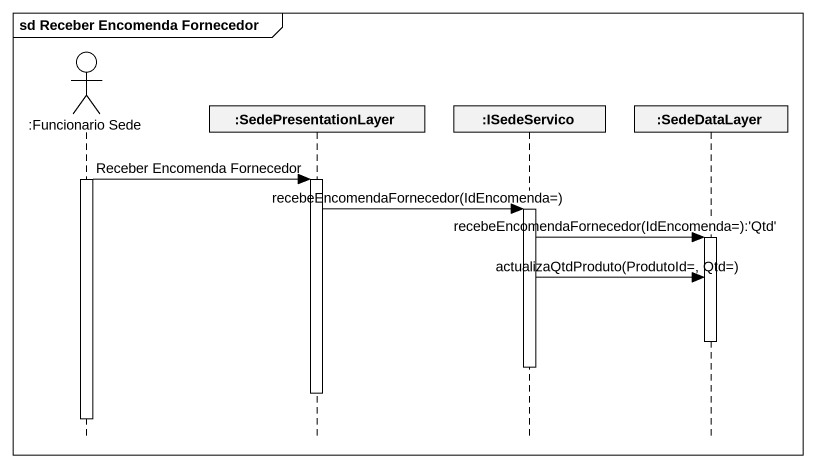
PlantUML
@startuml
mainframe sd Receber Encomenda Fornecedor
hide footbox
actor ":Funcionario Sede" as Funcionario_Sede
participant ":SedePresentationLayer" as SedePresentationLayer
participant ":ISedeServico" as ISedeServico
participant ":SedeDataLayer" as SedeDataLayer

activate Funcionario_Sede
Funcionario_Sede -> SedePresentationLayer : Receber Encomenda Fornecedor
activate SedePresentationLayer
SedePresentationLayer -> ISedeServico : recebeEncomendaFornecedor(IdEncomenda=)
activate ISedeServico
ISedeServico -> SedeDataLayer : recebeEncomendaFornecedor(IdEncomenda=):'Qtd'
activate SedeDataLayer
ISedeServico -> SedeDataLayer : actualizaQtdProduto(ProdutoId=, Qtd=)
deactivate SedeDataLayer
deactivate ISedeServico
deactivate SedePresentationLayer
deactivate Funcionario_Sede
@enduml
